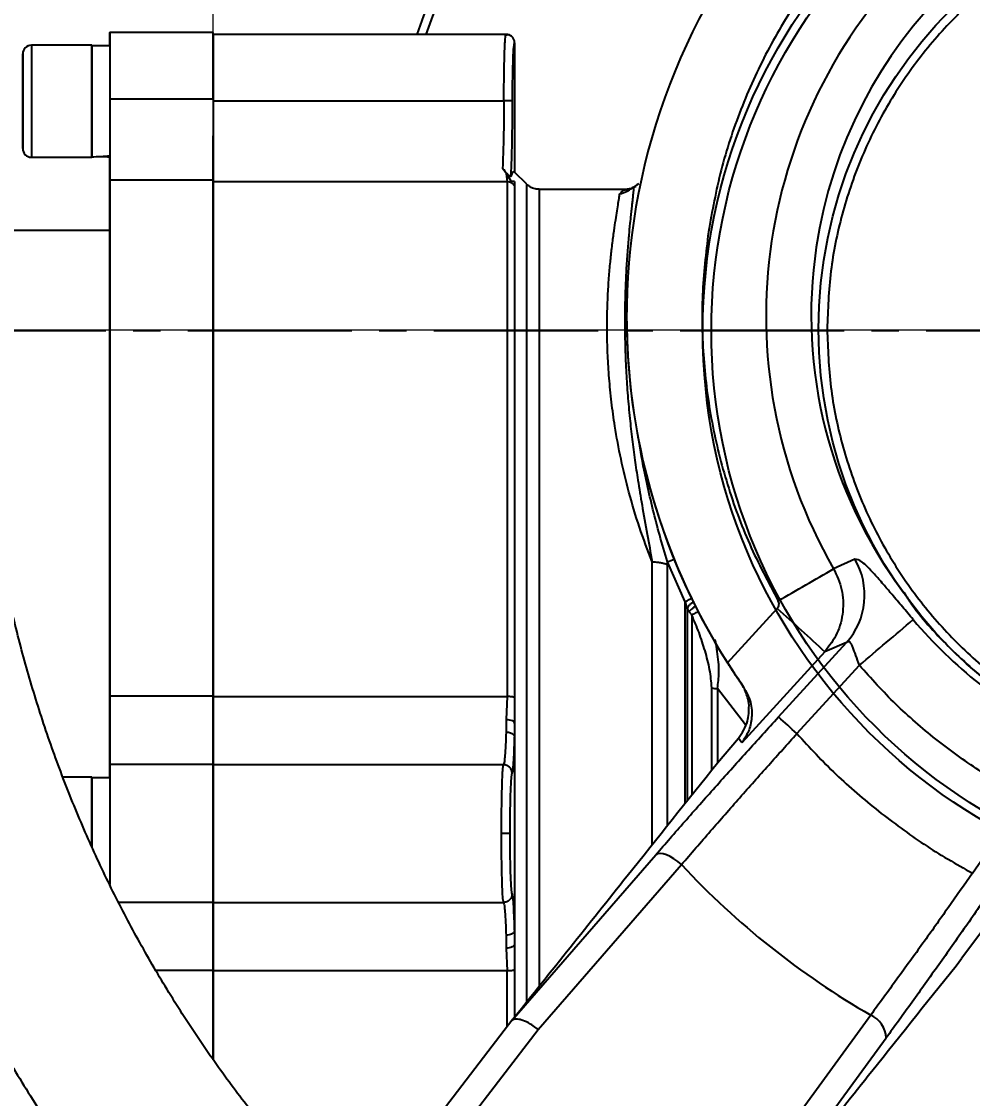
# Model space of a CAD drawing. Header units: millimetres. Extents: x 1890 to 4327, y 775 to 2498.
# Drawn here: x 2864.6 to 2975, y 1206.9 to 1331.9 of the extents above; entities that cross this region are included whole.
import ezdxf

# ---------------------------------------------------------------- set-up
doc = ezdxf.new("R2010")
doc.units = ezdxf.units.MM
doc.linetypes.add('CENTER2', pattern=[28.575, 19.05, -3.175, 3.175, -3.175])
doc.layers.add('2细线层', color=4, linetype='Continuous', lineweight=35)
doc.layers.add('AM_5', color=3, linetype='Continuous', lineweight=25)
doc.styles.add('SLDTEXTSTYLE1', font='txt.shx', dxfattribs={"width": 0.7, "bigfont": 'gbcbig.shx'})
doc.dimstyles.new('SLDDIMSTYLE12$0', dxfattribs={"dimtxt": 12, "dimasz": 10, "dimexe": 0, "dimexo": 0.0625, "dimgap": 0.875, "dimtad": 1, "dimdec": 1, "dimlfac": 1.8, "dimrnd": 1e-09, "dimzin": 12, "dimdsep": 46, "dimtxsty": 'SLDTEXTSTYLE1', "dimcen": 0.09, "dimdle": 8.16, "dimclrd": 3, "dimclre": 3, "dimadec": 0, "dimazin": 3, "dimtfac": 1, "dimtdec": 1, "dimtofl": 0, "dimtmove": 0, "dimatfit": 3, "dimfxl": 0, "dimfrac": 2, "dimtolj": 1, "dimlwd": 5, "dimlwe": 5, "dimarcsym": 0})

# ---------------------------------------------------------------- blocks, each defined once
blk = doc.blocks.new('*U48')
at = {"layer": '2细线层', "color": 0, "linetype": 'CENTER2', "lineweight": -3, "transparency": 16777216}
blk.add_line((0, 21), (0, 353.69), dxfattribs=at)
blk = doc.blocks.new('*D73')
at = {"layer": 'AM_5', "color": 3, "linetype": 'Continuous', "lineweight": 5, "transparency": 16777216}
for p, q in [((2886.89, 1330.74), (2886.89, 1480.56)), ((2999.66, 1480.56), (2896.89, 1480.56))]:
    blk.add_line(p, q, dxfattribs=at)
at = {"layer": 'AM_5', "color": 3, "lineweight": 5, "transparency": 16777216}
blk.add_line((3009.66, 1296.28), (3009.66, 1480.56), dxfattribs=at)
at = {"layer": 'AM_5', "color": 3, "transparency": 16777216}
for points in [[(2896.89, 1482.23), (2896.89, 1478.9), (2886.89, 1480.56)], [(2999.66, 1482.23), (2999.66, 1478.9), (3009.66, 1480.56)]]:
    blk.add_solid(points, dxfattribs=at)
at = {"layer": 'Defpoints', "color": 0, "transparency": 16777216}
for p in [(2886.89, 1480.56), (2886.89, 1330.68), (3009.66, 1296.21)]:
    blk.add_point(p, dxfattribs=at)
at = {"layer": 'AM_5', "color": 0, "transparency": 16777216, "insert": (2948.28, 1487.44), "char_height": 12, "attachment_point": 5, "style": 'SLDTEXTSTYLE1'}
blk.add_mtext('\\A1;123', dxfattribs=at)
blk = doc.blocks.new('*D76')
at = {"layer": 'AM_5', "color": 3, "linetype": 'Continuous', "lineweight": 5, "transparency": 16777216}
for p, q in [((2724.39, 1273.29), (2724.39, 1479.81)), ((2876.89, 1479.81), (2734.39, 1479.81))]:
    blk.add_line(p, q, dxfattribs=at)
at = {"layer": 'AM_5', "color": 3, "lineweight": 5, "transparency": 16777216}
blk.add_line((2886.89, 1329.98), (2886.89, 1479.81), dxfattribs=at)
at = {"layer": 'AM_5', "color": 3, "transparency": 16777216}
for points in [[(2734.39, 1481.48), (2734.39, 1478.15), (2724.39, 1479.81)], [(2876.89, 1481.48), (2876.89, 1478.15), (2886.89, 1479.81)]]:
    blk.add_solid(points, dxfattribs=at)
at = {"layer": 'Defpoints', "color": 0, "transparency": 16777216}
for p in [(2724.39, 1479.81), (2886.89, 1329.92), (2724.39, 1273.22)]:
    blk.add_point(p, dxfattribs=at)
at = {"layer": 'AM_5', "color": 0, "transparency": 16777216, "insert": (2805.64, 1486.69), "char_height": 12, "attachment_point": 5, "style": 'SLDTEXTSTYLE1'}
blk.add_mtext('\\A1;165', dxfattribs=at)
blk = doc.blocks.new('*D77')
at = {"layer": 'AM_5', "color": 3, "lineweight": 5, "transparency": 16777216}
blk.add_line((3009.58, 1296.08), (2821.59, 1296.08), dxfattribs=at)
at = {"layer": 'AM_5', "color": 3, "linetype": 'Continuous', "lineweight": 5, "transparency": 16777216}
for p, q in [((2821.59, 1286.08), (2821.59, 1064.47)), ((2963.84, 1054.47), (2821.59, 1054.47))]:
    blk.add_line(p, q, dxfattribs=at)
at = {"layer": 'AM_5', "color": 3, "transparency": 16777216}
for points in [[(2819.92, 1286.08), (2823.26, 1286.08), (2821.59, 1296.08)], [(2819.92, 1064.47), (2823.26, 1064.47), (2821.59, 1054.47)]]:
    blk.add_solid(points, dxfattribs=at)
at = {"layer": 'Defpoints', "color": 0, "transparency": 16777216}
for p in [(3009.65, 1296.08), (2821.59, 1054.47), (2963.9, 1054.47)]:
    blk.add_point(p, dxfattribs=at)
at = {"layer": 'AM_5', "color": 0, "transparency": 16777216, "insert": (2814.72, 1121.75), "char_height": 12, "attachment_point": 5, "rotation": 90, "style": 'SLDTEXTSTYLE1'}
blk.add_mtext('\\A1;245', dxfattribs=at)

msp = doc.modelspace()

# ---------------------------------------------------------------- linework, layer by layer
at = {"color": 7, "linetype": 'Continuous', "lineweight": 25}
for p, q in [((2886.889, 1330.679), (2874.889, 1330.679)), ((2920.892, 1330.446), (2886.889, 1330.446)), ((2920.844, 1330.293), (2920.888, 1330.446)), ((2921.342, 1330.339), (2921.266, 1330.334)), ((2921.889, 1329.446), (2921.889, 1314.446)), ((2872.789, 1329.179), (2865.789, 1329.179)), ((2874.889, 1329.119), (2872.789, 1329.119)), ((2864.789, 1322.679), (2864.789, 1325.679)), ((2864.789, 1325.679), (2864.789, 1325.679)), ((2864.789, 1325.679), (2864.789, 1322.679)), ((2864.789, 1322.679), (2864.789, 1319.679)), ((2864.789, 1319.679), (2864.789, 1322.679)), ((2864.789, 1322.679), (2864.789, 1322.679)), ((2874.889, 1322.959), (2886.889, 1322.959)), ((2886.889, 1322.744), (2920.642, 1322.744)), ((2864.789, 1319.679), (2864.789, 1319.679)), ((2872.789, 1318.339), (2872.789, 1316.239)), ((2865.789, 1316.179), (2872.789, 1316.179)), ((2874.889, 1316.239), (2874.889, 1316.354)), ((2920.483, 1314.915), (2920.889, 1314.36)), ((2923.303, 1313.032), (2921.885, 1314.45)), ((2886.889, 1313.524), (2874.889, 1313.524)), ((2921.023, 1313.325), (2886.889, 1313.325)), ((2920.889, 1314.36), (2920.955, 1314.263)), ((2920.889, 1314.36), (2920.889, 1314.284)), ((2920.889, 1314.284), (2921.023, 1313.325)), ((2920.955, 1314.263), (2921.489, 1313.352)), ((2934.864, 1312.447), (2924.717, 1312.447)), ((2935.8, 1312.755), (2935.887, 1312.762)), ((2935.887, 1312.762), (2936.009, 1312.772)), ((2936.1, 1312.983), (2936.092, 1312.876)), ((2874.889, 1307.679), (2859.893, 1307.679)), ((2957.163, 1296.346), (2957.163, 1296.338)), ((2961.39, 1269.496), (2958.916, 1268.392)), ((2939.621, 1268.877), (2939.62, 1269.206)), ((2941.702, 1264.546), (2939.62, 1269.206)), ((2941.702, 1264.517), (2941.702, 1264.546)), ((2941.711, 1264.513), (2941.702, 1264.546)), ((2942.15, 1263.4), (2941.952, 1263.681)), ((2942.451, 1263.016), (2942.15, 1263.4)), ((2946.607, 1257.459), (2952.379, 1263.784)), ((2952.526, 1251.178), (2960.414, 1259.821)), ((2960.414, 1259.821), (2957.91, 1258.753)), ((2957.91, 1258.753), (2948.256, 1248.175)), ((2954.658, 1249.238), (2961.909, 1257.185)), ((2948.688, 1250.257), (2945.438, 1254.475)), ((2948.207, 1255.036), (2948.43, 1254.729)), ((2874.889, 1253.612), (2886.889, 1253.612)), ((2886.889, 1253.542), (2921.023, 1253.542)), ((2921.023, 1253.542), (2920.889, 1250.89)), ((2921.889, 1253.438), (2921.889, 1250.417)), ((2948.986, 1253.244), (2948.984, 1253.248)), ((2949.098, 1252.491), (2948.986, 1253.244)), ((2921.82, 1250.59), (2921.89, 1250.792)), ((2921.889, 1250.417), (2921.889, 1250.79)), ((2921.813, 1250.598), (2921.889, 1250.417)), ((2921.889, 1250.417), (2921.889, 1248.811)), ((2921.889, 1248.811), (2921.889, 1237.611)), ((2945.425, 1245.844), (2947.868, 1248.705)), ((2948.256, 1248.175), (2947.868, 1248.705)), ((2886.889, 1245.674), (2874.889, 1245.674)), ((2920.6, 1245.624), (2886.889, 1245.624)), ((2872.789, 1244.179), (2869.477, 1244.179)), ((2874.889, 1244.119), (2872.789, 1244.119)), ((2975.035, 1233.032), (2981.146, 1241.887)), ((2921.889, 1237.611), (2921.889, 1226.411)), ((2921.582, 1215.934), (2938.268, 1235.171)), ((2924.602, 1214.867), (2941.259, 1234.029)), ((2875.876, 1229.684), (2886.889, 1229.684)), ((2886.889, 1229.634), (2920.6, 1229.634)), ((2921.889, 1226.411), (2921.889, 1224.801)), ((2976.107, 1226.246), (2973.779, 1223.108)), ((2921.89, 1224.425), (2921.82, 1224.63)), ((2921.889, 1224.801), (2921.889, 1221.778)), ((2920.889, 1224.332), (2921.023, 1221.676)), ((2886.889, 1221.746), (2880.255, 1221.746)), ((2921.023, 1221.676), (2886.889, 1221.676)), ((2921.889, 1221.778), (2921.889, 1216.294)), ((2921.697, 1216.1), (2906.026, 1195.63)), ((2963.224, 1216.561), (2948.28, 1196.037)), ((2903.848, 1187.819), (2924.602, 1214.867)), ((2950.004, 1193.33), (2965.015, 1213.899))]:
    msp.add_line(p, q, dxfattribs=at)
at = {"color": 7, "linetype": 'Continuous', "lineweight": 25, "flags": 128}
for points in [[(2874.889, 1329.119), (2874.889, 1329.921), (2874.889, 1330.487), (2874.889, 1330.679), (2874.889, 1330.487), (2874.889, 1329.921), (2874.889, 1329.008), (2874.889, 1327.791), (2874.889, 1326.33), (2874.889, 1324.693), (2874.889, 1322.959)], [(2886.889, 1322.959), (2886.889, 1324.693), (2886.889, 1326.33), (2886.889, 1327.791), (2886.889, 1329.008), (2886.889, 1329.921), (2886.889, 1330.487), (2886.889, 1330.679)], [(2865.789, 1329.179), (2865.789, 1329.08), (2865.789, 1328.648), (2865.789, 1327.893), (2865.789, 1326.857), (2865.789, 1325.596), (2865.789, 1324.178), (2865.789, 1322.679)], [(2872.789, 1329.179), (2872.789, 1329.08), (2872.789, 1328.648), (2872.789, 1327.893), (2872.789, 1326.857), (2872.789, 1325.596), (2872.789, 1324.178), (2872.789, 1322.679)], [(2872.789, 1316.239), (2872.789, 1316.415), (2872.789, 1316.934), (2872.789, 1317.767), (2872.789, 1318.868), (2872.789, 1320.178), (2872.789, 1321.624), (2872.789, 1323.128), (2872.789, 1324.608), (2872.789, 1325.982), (2872.789, 1327.176), (2872.789, 1328.124), (2872.789, 1328.774), (2872.789, 1329.09), (2872.789, 1329.119)], [(2865.789, 1322.679), (2865.789, 1321.18), (2865.789, 1319.762), (2865.789, 1318.501), (2865.789, 1317.465), (2865.789, 1316.711), (2865.789, 1316.278), (2865.789, 1316.179)], [(2872.789, 1322.679), (2872.789, 1321.18), (2872.789, 1319.762), (2872.789, 1318.501), (2872.789, 1317.465), (2872.789, 1316.711), (2872.789, 1316.278), (2872.789, 1316.179)], [(2874.889, 1322.959), (2874.889, 1321.312), (2874.889, 1319.72), (2874.889, 1318.226), (2874.889, 1316.872), (2874.889, 1315.696), (2874.889, 1314.729), (2874.889, 1313.998), (2874.889, 1313.524)], [(2886.889, 1322.959), (2886.889, 1321.312), (2886.889, 1319.72), (2886.889, 1318.226), (2886.889, 1316.872), (2886.889, 1315.696), (2886.889, 1314.729), (2886.889, 1313.998), (2886.889, 1313.524)], [(2874.888, 1313.524), (2874.888, 1313.998), (2874.888, 1314.729), (2874.888, 1315.696), (2874.888, 1316.354)], [(2874.888, 1307.679), (2874.888, 1308.719), (2874.888, 1310.661), (2874.888, 1312.265), (2874.888, 1313.524)], [(2874.889, 1313.524), (2874.889, 1312.265), (2874.889, 1310.661), (2874.889, 1308.719), (2874.889, 1306.449), (2874.889, 1303.86), (2874.889, 1300.966), (2874.889, 1297.778), (2874.889, 1294.312), (2874.889, 1290.584), (2874.889, 1286.612), (2874.889, 1282.412), (2874.889, 1278.006), (2874.889, 1273.413), (2874.889, 1268.655), (2874.889, 1263.754), (2874.889, 1258.732), (2874.889, 1253.612)], [(2886.889, 1253.612), (2886.889, 1258.732), (2886.889, 1263.754), (2886.889, 1268.655), (2886.889, 1273.413), (2886.889, 1278.006), (2886.889, 1282.412), (2886.889, 1286.612), (2886.889, 1290.584), (2886.889, 1294.312), (2886.889, 1297.778), (2886.889, 1300.966), (2886.889, 1303.86), (2886.889, 1306.449), (2886.889, 1308.719), (2886.889, 1310.661), (2886.889, 1312.265), (2886.889, 1313.524)], [(2921.023, 1313.325), (2921.023, 1312.077), (2921.023, 1310.484), (2921.023, 1308.553), (2921.023, 1306.293), (2921.023, 1303.714), (2921.023, 1300.829), (2921.023, 1297.65), (2921.023, 1294.193), (2921.023, 1290.473), (2921.023, 1286.507), (2921.023, 1282.315), (2921.023, 1277.915), (2921.023, 1273.328), (2921.023, 1268.575), (2921.023, 1263.677), (2921.023, 1258.659), (2921.023, 1253.542)], [(2921.889, 1313.347), (2921.889, 1313.289), (2921.889, 1313.228), (2921.889, 1313.167), (2921.889, 1313.104), (2921.889, 1313.039), (2921.889, 1312.973), (2921.889, 1312.905), (2921.889, 1312.835)], [(2921.889, 1312.835), (2921.889, 1311.596), (2921.889, 1310.013), (2921.889, 1308.094), (2921.889, 1305.849), (2921.889, 1303.287), (2921.889, 1300.42), (2921.889, 1297.262), (2921.889, 1293.827), (2921.889, 1290.131), (2921.889, 1286.191), (2921.889, 1282.026), (2921.889, 1277.654), (2921.889, 1273.096), (2921.889, 1268.374), (2921.889, 1263.508), (2921.889, 1258.522), (2921.889, 1253.438)], [(2923.303, 1218.101), (2923.303, 1222.356), (2923.303, 1227.441), (2923.303, 1232.572), (2923.303, 1237.725), (2923.303, 1242.878), (2923.303, 1248.005), (2923.303, 1253.083), (2923.303, 1258.088), (2923.303, 1262.997), (2923.303, 1267.788), (2923.303, 1272.437), (2923.303, 1276.923), (2923.303, 1281.226), (2923.303, 1285.324), (2923.303, 1289.2), (2923.303, 1292.836), (2923.303, 1296.213), (2923.303, 1299.317), (2923.303, 1302.134), (2923.303, 1304.649), (2923.303, 1306.851), (2923.303, 1308.731), (2923.303, 1310.278), (2923.303, 1311.487), (2923.303, 1312.352), (2923.303, 1312.867), (2923.303, 1313.032)], [(2924.717, 1312.447), (2924.717, 1312.408), (2924.717, 1312.069), (2924.717, 1311.38), (2924.717, 1310.346), (2924.717, 1308.971), (2924.717, 1307.261), (2924.717, 1305.225), (2924.717, 1302.872), (2924.717, 1300.213), (2924.717, 1297.261), (2924.717, 1294.028), (2924.717, 1290.532), (2924.717, 1286.787), (2924.717, 1282.811), (2924.717, 1278.623), (2924.717, 1274.243), (2924.717, 1269.69), (2924.717, 1264.987), (2924.717, 1260.155), (2924.717, 1255.217), (2924.717, 1250.195), (2924.717, 1245.114), (2924.717, 1239.998), (2924.717, 1234.869), (2924.717, 1229.752), (2924.717, 1224.672), (2924.717, 1219.846)], [(2874.889, 1244.119), (2874.889, 1247.641), (2874.889, 1252.559), (2874.889, 1257.4), (2874.889, 1262.142), (2874.889, 1266.758), (2874.889, 1271.227), (2874.889, 1275.524), (2874.889, 1279.629), (2874.889, 1283.519), (2874.889, 1287.177), (2874.889, 1290.582), (2874.889, 1293.717), (2874.889, 1296.567), (2874.889, 1299.117), (2874.889, 1301.353), (2874.889, 1303.266), (2874.889, 1304.844), (2874.889, 1306.079), (2874.889, 1306.967), (2874.889, 1307.501), (2874.889, 1307.679)], [(2937.853, 1236.354), (2937.853, 1239.359), (2937.853, 1244.492), (2937.853, 1249.592), (2937.853, 1254.635), (2937.853, 1259.597), (2937.853, 1264.455), (2937.853, 1269.187)], [(2939.621, 1238.574), (2939.621, 1238.582), (2939.621, 1243.794), (2939.621, 1248.974), (2939.621, 1254.098), (2939.621, 1259.14), (2939.621, 1264.074), (2939.621, 1268.877)], [(2941.702, 1241.188), (2941.702, 1244.78), (2941.702, 1249.832), (2941.702, 1254.822), (2941.702, 1259.725), (2941.702, 1264.517)], [(2941.952, 1241.501), (2941.952, 1244.229), (2941.952, 1249.202), (2941.952, 1254.118), (2941.952, 1258.952), (2941.952, 1263.681)], [(2942.451, 1263.016), (2942.451, 1258.124), (2942.451, 1253.122), (2942.451, 1248.037), (2942.451, 1242.896), (2942.451, 1242.12)], [(2944.783, 1245.059), (2944.783, 1249.615), (2944.783, 1254.548)], [(2945.438, 1254.475), (2945.438, 1249.564), (2945.438, 1245.87)], [(2874.889, 1253.612), (2874.889, 1252.023), (2874.889, 1250.533), (2874.889, 1249.185), (2874.889, 1248.016), (2874.889, 1247.057), (2874.889, 1246.335), (2874.889, 1245.87), (2874.889, 1245.674)], [(2886.889, 1253.612), (2886.889, 1252.023), (2886.889, 1250.533), (2886.889, 1249.185), (2886.889, 1248.016), (2886.889, 1247.057), (2886.889, 1246.335), (2886.889, 1245.87), (2886.889, 1245.674)], [(2920.889, 1250.89), (2920.889, 1250.698), (2920.889, 1250.508), (2920.889, 1250.32), (2920.889, 1250.135), (2920.889, 1249.953), (2920.889, 1249.773), (2920.889, 1249.596), (2920.889, 1249.422)], [(2874.889, 1245.674), (2874.889, 1245.422), (2874.889, 1244.798), (2874.889, 1243.833), (2874.889, 1242.572), (2874.889, 1241.078), (2874.889, 1239.42), (2874.889, 1237.679), (2874.889, 1235.938), (2874.889, 1234.28), (2874.889, 1232.786), (2874.889, 1231.705)], [(2886.889, 1229.684), (2886.889, 1229.937), (2886.889, 1230.561), (2886.889, 1231.526), (2886.889, 1232.786), (2886.889, 1234.28), (2886.889, 1235.938), (2886.889, 1237.679), (2886.889, 1239.42), (2886.889, 1241.078), (2886.889, 1242.572), (2886.889, 1243.833), (2886.889, 1244.798), (2886.889, 1245.422), (2886.889, 1245.674)], [(2872.789, 1244.179), (2872.789, 1244.135), (2872.789, 1243.787), (2872.789, 1243.11), (2872.789, 1242.14), (2872.789, 1240.929), (2872.789, 1239.543), (2872.789, 1238.057), (2872.789, 1236.55), (2872.789, 1236.106)], [(2872.789, 1236.123), (2872.789, 1237.07), (2872.789, 1238.576), (2872.789, 1240.032), (2872.789, 1241.36), (2872.789, 1242.487), (2872.789, 1243.35), (2872.789, 1243.904), (2872.789, 1244.117), (2872.789, 1244.119)], [(2941.259, 1234.029), (2940.829, 1234.385), (2940.383, 1234.698), (2939.938, 1234.956), (2939.51, 1235.149), (2939.115, 1235.27), (2938.768, 1235.315), (2938.482, 1235.281), (2938.268, 1235.171)], [(2886.889, 1229.273), (2886.889, 1229.023), (2886.889, 1228.301), (2886.889, 1227.342), (2886.889, 1226.173), (2886.889, 1224.825), (2886.889, 1223.336), (2886.889, 1221.746)], [(2920.889, 1225.804), (2920.889, 1225.629), (2920.889, 1225.452), (2920.889, 1225.272), (2920.889, 1225.089), (2920.889, 1224.903), (2920.889, 1224.715), (2920.889, 1224.525), (2920.889, 1224.332)], [(2886.889, 1211.353), (2886.889, 1211.604), (2886.889, 1216.626), (2886.889, 1221.746)], [(2921.023, 1215.212), (2921.023, 1216.554), (2921.023, 1221.676)]]:
    msp.add_lwpolyline(points, dxfattribs=at)
at = {"color": 7, "linetype": 'Continuous', "lineweight": 25}
for centre, radius in [((3009.726, 1296.013), 66), ((3009.726, 1296.013), 65), ((3009.663, 1296.213), 52.5)]:
    msp.add_circle(centre, radius, dxfattribs=at)
for centre, radius, start, end in [((3009.726, 1296.013), 105, 121.03321, 160.85616), ((3009.726, 1296.013), 104, 121.1262, 160.6648), ((3009.889, 1297.713), 75, 130.5515, 212.46111), ((3009.889, 1297.804), 53.574, 308.26934, 171.50515), ((3009.889, 1297.724), 58.809, 133.09211, 209.9183), ((2865.789, 1328.179), 1, 90, 180), ((2865.789, 1317.179), 1, 180, 270), ((3009.889, 1297.804), 53.574, 171.50512, 216.90515), ((3009.889, 1297.7), 75, 179.85416, 214.67082), ((2928.583, 1298.498), 31.302, 290.645, 292.15846), ((2954.24, 1265.331), 8.275, 318.25455, 30.22182), ((2274.138, 2446.542), 1362.702, 299.853963, 300.166528), ((2941.305, 1263.457), 1.132, 68.96163, 69.4452), ((3863.075, 2259.332), 1349.252, 227.54871, 227.866183), ((1861.035, 2561.183), 1706.557, 310.172067, 310.447019), ((3009.889, 1297.787), 54.664, 220.22866, 242.78205), ((2603.483, 865.516), 520.16, 47.53594, 47.85337), ((2920.603, 1111.015), 126.631, 89.65559, 90.10778), ((3009.889, 1297.781), 93.672, 222.88982, 240.12065), ((2961.958, 1213.776), 3.059, 2.31011, 65.56225)]:
    msp.add_arc(centre, radius, start, end, dxfattribs=at)
for centre, start_param, end_param in [((2872.789, 1322.679), 4.712389, 4.9017857), ((2874.889, 1322.679), 4.6181166, 4.712389)]:
    msp.add_ellipse(centre, major_axis=(11.154, 0), ratio=0.5773485, start_param=start_param, end_param=end_param, dxfattribs=at)
for points, knots in [([(3009.456, 1127.481), (3012.016, 1127.506), (3015.597, 1127.541), (3020.866, 1127.82), (3025.33, 1128.155), (3030.646, 1128.721), (3036.215, 1129.494), (3042.029, 1130.504), (3048, 1131.76), (3054.076, 1133.271), (3060.214, 1135.042), (3066.379, 1137.076), (3072.543, 1139.375), (3078.68, 1141.941), (3084.768, 1144.771), (3090.787, 1147.865), (3096.72, 1151.219), (3102.549, 1154.831), (3108.259, 1158.697), (3113.834, 1162.811), (3119.262, 1167.168), (3124.527, 1171.763), (3129.619, 1176.587), (3134.524, 1181.635), (3139.231, 1186.898), (3143.728, 1192.368), (3148.007, 1198.036), (3152.055, 1203.893), (3155.865, 1209.93), (3159.427, 1216.136), (3162.732, 1222.5), (3165.773, 1229.013), (3168.542, 1235.662), (3171.032, 1242.436), (3173.238, 1249.324), (3175.152, 1256.313), (3176.771, 1263.391), (3178.089, 1270.544), (3179.101, 1277.761), (3179.806, 1285.028), (3180.199, 1292.333), (3180.278, 1299.66), (3180.041, 1306.998), (3179.486, 1314.333), (3178.614, 1321.651), (3177.424, 1328.938), (3175.916, 1336.181), (3174.091, 1343.365), (3171.95, 1350.478), (3169.497, 1357.505), (3166.732, 1364.434), (3163.659, 1371.25), (3160.282, 1377.941), (3156.604, 1384.493), (3152.631, 1390.893), (3148.366, 1397.128), (3143.815, 1403.186), (3138.983, 1409.055), (3133.875, 1414.721), (3128.499, 1420.174), (3123.052, 1425.221), (3117.579, 1429.873), (3112.12, 1434.143), (3106.496, 1438.185), (3100.714, 1441.994), (3094.787, 1445.562), (3088.724, 1448.884), (3082.538, 1451.954), (3076.242, 1454.767), (3069.848, 1457.319), (3063.373, 1459.606), (3056.835, 1461.622), (3050.26, 1463.364), (3043.687, 1464.829), (3037.194, 1466.011), (3030.904, 1466.908), (3025.38, 1467.491), (3020.498, 1467.859), (3015.674, 1468.099), (3009.699, 1468.216), (3004.182, 1468.105), (2998.913, 1467.834), (2994.449, 1467.496), (2989.133, 1466.931), (2983.564, 1466.158), (2977.75, 1465.148), (2971.779, 1463.892), (2965.703, 1462.381), (2959.565, 1460.61), (2953.4, 1458.576), (2947.236, 1456.277), (2941.099, 1453.711), (2935.011, 1450.881), (2928.992, 1447.787), (2923.059, 1444.433), (2917.23, 1440.82), (2911.52, 1436.955), (2905.945, 1432.841), (2900.517, 1428.484), (2895.252, 1423.889), (2890.16, 1419.065), (2885.255, 1414.017), (2880.549, 1408.754), (2876.051, 1403.284), (2871.773, 1397.616), (2867.724, 1391.759), (2863.914, 1385.722), (2860.352, 1379.516), (2857.048, 1373.152), (2854.005, 1366.64), (2851.243, 1359.988), (2848.906, 1353.706), (2847.627, 1349.601), (2847.064, 1347.792)], [0, 0, 0, 0, 0.01020738, 0.01427401, 0.02103699, 0.02805607, 0.03558666, 0.0434511, 0.05157826, 0.05991132, 0.06840986, 0.07704394, 0.08579098, 0.09463359, 0.10355821, 0.11255405, 0.12161242, 0.13072624, 0.1398897, 0.14909794, 0.15834689, 0.16763314, 0.17695375, 0.18630622, 0.19568842, 0.20509849, 0.21453484, 0.22399606, 0.23348097, 0.24298851, 0.25251779, 0.26206801, 0.27163852, 0.28122873, 0.29083816, 0.30046642, 0.31011319, 0.31977821, 0.32946132, 0.33916239, 0.34888138, 0.35861831, 0.36837328, 0.37814642, 0.38793798, 0.39774825, 0.40757761, 0.41742653, 0.42729557, 0.4371854, 0.4470968, 0.45703069, 0.46698816, 0.47697044, 0.48697902, 0.49701559, 0.50708218, 0.51718117, 0.52731537, 0.53748817, 0.54770366, 0.5569145, 0.56612256, 0.57532659, 0.5845258, 0.59371913, 0.60290519, 0.61208206, 0.62124705, 0.63039624, 0.63952364, 0.64861966, 0.65766788, 0.66663751, 0.67546331, 0.68397889, 0.69196332, 0.69760555, 0.70350123, 0.71121989, 0.72142727, 0.72549391, 0.73225688, 0.73927596, 0.74680655, 0.754671, 0.76279816, 0.77113122, 0.77962976, 0.78826384, 0.79701087, 0.80585349, 0.81477811, 0.82377394, 0.83283231, 0.84194614, 0.85110959, 0.86031783, 0.86956679, 0.87885303, 0.88817364, 0.89752611, 0.90690831, 0.91631839, 0.92575473, 0.93521596, 0.94470086, 0.95420841, 0.96373768, 0.97328791, 0.98285841, 0.99244862, 1, 1, 1, 1]), ([(2901.305, 1193.889), (2900.344, 1194.889), (2897.855, 1197.482), (2894.073, 1201.895), (2889.942, 1207.098), (2886.041, 1212.503), (2882.372, 1218.09), (2878.945, 1223.851), (2875.771, 1229.775), (2872.857, 1235.85), (2870.213, 1242.064), (2867.845, 1248.407), (2865.76, 1254.864), (2863.965, 1261.423), (2862.465, 1268.071), (2861.266, 1274.795), (2860.372, 1281.581), (2859.787, 1288.415), (2859.513, 1295.283), (2859.554, 1302.17), (2859.912, 1309.063), (2860.587, 1315.947), (2861.58, 1322.807), (2862.891, 1329.629), (2864.521, 1336.398), (2866.466, 1343.1), (2868.726, 1349.72), (2871.298, 1356.243), (2874.179, 1362.656), (2877.366, 1368.943), (2880.853, 1375.092), (2884.638, 1381.088), (2888.715, 1386.917), (2893.078, 1392.566), (2897.721, 1398.022), (2902.64, 1403.271), (2907.65, 1408.127), (2912.704, 1412.599), (2917.763, 1416.697), (2922.989, 1420.573), (2928.383, 1424.204), (2932.86, 1427.002), (2935.584, 1428.498), (2936.41, 1428.952)], [0, 0, 0, 0, 0.0151775, 0.0393292, 0.0635604, 0.0878663, 0.1122429, 0.1366868, 0.161195, 0.1857649, 0.2103945, 0.2350819, 0.2598255, 0.2846241, 0.3094766, 0.3343824, 0.3593409, 0.3843518, 0.409415, 0.4345306, 0.4596989, 0.4849206, 0.5101965, 0.5355275, 0.5609152, 0.5863611, 0.6118672, 0.6374358, 0.6630699, 0.6887726, 0.714548, 0.7404006, 0.7663359, 0.7923603, 0.8184816, 0.8447092, 0.8710544, 0.8948026, 0.918543, 0.942272, 0.9659875, 0.9896862, 1, 1, 1, 1]), ([(2964.638, 1346.08), (2962.903, 1344.35), (2959.42, 1340.875), (2954.955, 1334.948), (2951.116, 1328.569), (2948.044, 1321.786), (2945.7, 1314.746), (2944.818, 1309.905), (2944.379, 1307.495)], [0, 0, 0, 0, 0.1654437, 0.332195, 0.5, 0.6677943, 0.834551, 1, 1, 1, 1]), ([(2886.889, 1326.679), (2886.889, 1327.208), (2886.889, 1328.614), (2886.889, 1330.024), (2886.889, 1330.65), (2886.889, 1330.054), (2886.889, 1328.357), (2886.889, 1325.8), (2886.889, 1323.763), (2886.889, 1322.744)], [0, 0, 0, 0, 0.09135464, 0.24279553, 0.39423643, 0.54567732, 0.69711821, 0.84855911, 1, 1, 1, 1]), ([(2920.642, 1322.744), (2920.647, 1323.743), (2920.654, 1325.266), (2920.685, 1327.069), (2920.712, 1328.122), (2920.741, 1328.892), (2920.767, 1329.453), (2920.798, 1329.924), (2920.824, 1330.237), (2920.84, 1330.283), (2920.844, 1330.293)], [0, 0, 0, 0, 0.27600569, 0.42082865, 0.56979381, 0.65773494, 0.75193192, 0.85238348, 0.96995432, 1, 1, 1, 1]), ([(2921.497, 1330.24), (2921.388, 1330.301), (2921.169, 1330.422), (2920.941, 1330.35), (2920.827, 1330.315)], [0, 0, 0, 0, 0.5000607, 1, 1, 1, 1]), ([(2921.889, 1329.446), (2921.883, 1329.53), (2921.873, 1329.665), (2921.788, 1329.909), (2921.647, 1330.121), (2921.441, 1330.288), (2921.204, 1330.413), (2921.012, 1330.433), (2920.888, 1330.446)], [0, 0, 0, 0, 0.1588789, 0.2582631, 0.4929187, 0.6354431, 0.7631225, 1, 1, 1, 1]), ([(2921.642, 1322.707), (2921.647, 1323.606), (2921.656, 1325.403), (2921.713, 1327.633), (2921.794, 1329.174), (2921.857, 1329.356), (2921.889, 1329.446)], [0, 0, 0, 0, 0.2501077, 0.500057, 0.7500217, 1, 1, 1, 1]), ([(2864.789, 1322.679), (2864.789, 1323.371), (2864.789, 1324.435), (2864.789, 1325.716), (2864.789, 1326.596), (2864.789, 1327.31), (2864.789, 1327.975), (2864.789, 1328.312), (2864.789, 1327.975), (2864.789, 1327.31), (2864.789, 1326.596), (2864.789, 1325.716), (2864.789, 1324.435), (2864.789, 1323.371), (2864.789, 1322.679)], [0, 0, 0, 0, 0.1197284, 0.1841803, 0.25, 0.3158197, 0.3802716, 0.5, 0.6197284, 0.6841803, 0.75, 0.8158197, 0.8802716, 1, 1, 1, 1]), ([(2864.789, 1322.679), (2864.789, 1321.987), (2864.789, 1320.923), (2864.789, 1319.642), (2864.789, 1318.762), (2864.789, 1318.048), (2864.789, 1317.383), (2864.789, 1317.046), (2864.789, 1317.383), (2864.789, 1318.048), (2864.789, 1318.762), (2864.789, 1319.642), (2864.789, 1320.923), (2864.789, 1321.987), (2864.789, 1322.679)], [0, 0, 0, 0, 0.1197284, 0.1841803, 0.25, 0.3158197, 0.3802716, 0.5, 0.6197284, 0.6841803, 0.75, 0.8158197, 0.8802716, 1, 1, 1, 1]), ([(2920.642, 1322.744), (2920.639, 1321.973), (2920.633, 1320.437), (2920.6, 1318.333), (2920.549, 1316.403), (2920.506, 1315.432), (2920.483, 1314.915)], [0, 0, 0, 0, 0.2506921, 0.4999756, 0.7341816, 1, 1, 1, 1]), ([(2921.642, 1322.707), (2921.624, 1322.711), (2921.588, 1322.721), (2921.353, 1322.733), (2921.021, 1322.742), (2920.765, 1322.743), (2920.642, 1322.744)], [0, 0, 0, 0, 0.2411176, 0.5007863, 0.7600163, 1, 1, 1, 1]), ([(2921.472, 1313.969), (2921.498, 1314.555), (2921.546, 1315.622), (2921.598, 1317.785), (2921.633, 1320.119), (2921.639, 1321.85), (2921.642, 1322.707)], [0, 0, 0, 0, 0.273586, 0.4989614, 0.7520122, 1, 1, 1, 1]), ([(2886.888, 1313.257), (2886.888, 1313.595), (2886.888, 1314.271), (2886.889, 1316.268), (2886.889, 1317.966), (2886.889, 1318.679)], [0, 0, 0, 0, 0.3672319, 0.7344637, 1, 1, 1, 1]), ([(2921.472, 1313.969), (2921.456, 1313.95), (2921.433, 1313.923), (2921.325, 1313.975), (2921.25, 1314.034), (2921.207, 1314.071), (2921.161, 1314.113), (2921.108, 1314.164), (2921.05, 1314.224), (2920.955, 1314.328), (2920.742, 1314.58), (2920.595, 1314.771), (2920.483, 1314.915)], [0, 0, 0, 0, 0.2758897, 0.3906432, 0.4181773, 0.4457112, 0.473391, 0.5004309, 0.5336748, 0.5731897, 0.6768135, 1, 1, 1, 1]), ([(2921.882, 1314.446), (2921.814, 1314.48), (2921.678, 1314.55), (2921.541, 1314.165), (2921.472, 1313.969)], [0, 0, 0, 0, 0.4907872, 1, 1, 1, 1]), ([(2886.888, 1294.717), (2886.888, 1295.544), (2886.888, 1298.075), (2886.888, 1301.72), (2886.888, 1305.632), (2886.888, 1308.87), (2886.888, 1311.502), (2886.888, 1312.672), (2886.888, 1313.257)], [0, 0, 0, 0, 0.0885631, 0.2708505, 0.4531379, 0.6354253, 0.8177126, 1, 1, 1, 1]), ([(2920.955, 1314.263), (2920.95, 1314.267), (2920.941, 1314.274), (2920.926, 1314.282), (2920.914, 1314.285), (2920.905, 1314.286), (2920.897, 1314.286), (2920.891, 1314.285), (2920.889, 1314.284)], [0, 0, 0, 0, 0.34149038, 0.60070214, 0.70701459, 0.8042158, 0.89936563, 1, 1, 1, 1]), ([(2921.889, 1313.347), (2921.868, 1313.348), (2921.833, 1313.35), (2921.592, 1313.351), (2921.489, 1313.352)], [0, 0, 0, 0, 0.5721967, 1, 1, 1, 1]), ([(2924.723, 1312.478), (2924.577, 1312.475), (2924.213, 1312.467), (2923.743, 1312.663), (2923.485, 1312.887), (2923.391, 1312.969)], [0, 0, 0, 0, 0.2989295, 0.743168, 1, 1, 1, 1]), ([(2937.853, 1269.187), (2937.343, 1270.533), (2936.312, 1273.253), (2935.132, 1277.243), (2934.186, 1281.168), (2933.546, 1284.657), (2933.116, 1287.793), (2932.846, 1290.536), (2932.685, 1293.16), (2932.618, 1295.674), (2932.63, 1297.982), (2932.708, 1300.17), (2932.832, 1302.174), (2932.992, 1304.007), (2933.178, 1305.718), (2933.375, 1307.258), (2933.572, 1308.617), (2933.748, 1309.741), (2933.897, 1310.669), (2934.015, 1311.414), (2934.062, 1311.75), (2934.084, 1311.913)], [0, 0, 0, 0, 0.061871, 0.1250645, 0.1864714, 0.2501378, 0.2985674, 0.3490617, 0.3985754, 0.4478077, 0.5000979, 0.5463983, 0.5979911, 0.6485796, 0.6949368, 0.750549, 0.802481, 0.8511011, 0.9012638, 0.9521004, 1, 1, 1, 1]), ([(2934.084, 1311.913), (2934.352, 1311.993), (2934.893, 1312.153), (2935.34, 1312.453), (2935.565, 1312.604)], [0, 0, 0, 0, 0.4960276, 1, 1, 1, 1]), ([(2934.084, 1311.913), (2934.238, 1312.078), (2934.527, 1312.388), (2934.756, 1312.42), (2934.864, 1312.435)], [0, 0, 0, 0, 0.5314607, 1, 1, 1, 1]), ([(2935.703, 1312.698), (2935.7, 1312.643), (2935.695, 1312.531), (2935.674, 1312.287), (2935.645, 1311.979), (2935.604, 1311.595), (2935.553, 1311.131), (2935.493, 1310.58), (2935.425, 1309.955), (2935.34, 1309.171), (2935.229, 1308.101), (2935.089, 1306.595), (2934.937, 1304.702), (2934.801, 1302.5), (2934.699, 1299.959), (2934.658, 1297.093), (2934.702, 1294.094), (2934.824, 1291.234), (2935.007, 1288.533), (2935.24, 1285.96), (2935.519, 1283.458), (2935.832, 1281.064), (2936.209, 1278.523), (2936.689, 1275.656), (2937.267, 1272.485), (2937.662, 1270.261), (2937.853, 1269.187)], [0, 0, 0, 0, 0.0257976, 0.0525021, 0.0801114, 0.1086272, 0.1380565, 0.1683988, 0.199647, 0.2289254, 0.270324, 0.3238538, 0.3815482, 0.4374253, 0.4959393, 0.5596207, 0.6187306, 0.6691438, 0.7133369, 0.7562168, 0.7942673, 0.8305957, 0.8651667, 0.9070886, 0.9551301, 1, 1, 1, 1]), ([(2935.711, 1312.712), (2935.596, 1312.64), (2935.329, 1312.474), (2935.031, 1312.457), (2934.862, 1312.447)], [0, 0, 0, 0, 0.4312617, 1, 1, 1, 1]), ([(2935.565, 1312.604), (2935.585, 1312.619), (2935.611, 1312.638), (2935.661, 1312.671), (2935.686, 1312.687), (2935.698, 1312.695), (2935.703, 1312.698)], [0, 0, 0, 0, 0.6302652, 0.8372339, 0.9218731, 1, 1, 1, 1]), ([(2935.8, 1312.755), (2935.784, 1312.746), (2935.751, 1312.727), (2935.719, 1312.708), (2935.703, 1312.698)], [0, 0, 0, 0, 0.5015917, 1, 1, 1, 1]), ([(2936.323, 1313.082), (2936.26, 1313.062), (2936.184, 1313.038), (2936.004, 1312.896), (2935.937, 1312.846), (2935.891, 1312.813), (2935.857, 1312.79), (2935.828, 1312.771), (2935.809, 1312.761), (2935.8, 1312.755)], [0, 0, 0, 0, 0.68680521, 0.84065517, 0.91063067, 0.9556871, 0.97981517, 0.98992374, 1, 1, 1, 1]), ([(2886.889, 1241.679), (2886.889, 1243.466), (2886.889, 1248.401), (2886.889, 1256.342), (2886.889, 1265.31), (2886.889, 1273.798), (2886.889, 1281.665), (2886.889, 1288.775), (2886.889, 1295.008), (2886.889, 1300.253), (2886.889, 1304.431), (2886.889, 1307.438), (2886.889, 1309.329), (2886.889, 1309.554), (2886.889, 1309.665)], [0, 0, 0, 0, 0.0491193, 0.1356914, 0.2222635, 0.3088355, 0.3954076, 0.4819796, 0.5685517, 0.6551237, 0.7416958, 0.8282679, 0.9148399, 1, 1, 1, 1]), ([(2944.379, 1307.495), (2944.095, 1305.061), (2943.524, 1300.175), (2943.708, 1292.757), (2944.664, 1285.372), (2946.471, 1278.149), (2949.009, 1271.177), (2951.326, 1266.836), (2952.479, 1264.674)], [0, 0, 0, 0, 0.16544369, 0.33219497, 0.49999998, 0.6677943, 0.83455097, 1, 1, 1, 1]), ([(2839.586, 1298.974), (2839.57, 1297.981), (2839.514, 1294.542), (2839.751, 1288.653), (2840.289, 1281.319), (2841.166, 1274.001), (2842.355, 1266.714), (2843.863, 1259.471), (2845.688, 1252.287), (2847.829, 1245.174), (2850.282, 1238.146), (2853.047, 1231.218), (2856.12, 1224.402), (2859.497, 1217.711), (2863.175, 1211.159), (2867.148, 1204.759), (2871.413, 1198.524), (2875.965, 1192.466), (2880.796, 1186.597), (2885.904, 1180.931), (2891.28, 1175.478), (2896.727, 1170.431), (2902.2, 1165.779), (2907.659, 1161.509), (2913.283, 1157.467), (2919.065, 1153.658), (2924.992, 1150.09), (2931.055, 1146.768), (2937.241, 1143.698), (2943.537, 1140.884), (2949.931, 1138.332), (2956.406, 1136.046), (2962.944, 1134.03), (2969.519, 1132.288), (2976.092, 1130.823), (2982.585, 1129.641), (2988.875, 1128.744), (2994.399, 1128.16), (2999.281, 1127.795), (3004.105, 1127.547), (3007.52, 1127.505), (3009.456, 1127.481)], [0, 0, 0, 0, 0.01109766, 0.03845632, 0.06586598, 0.09332727, 0.12084104, 0.14840835, 0.17603052, 0.20370911, 0.23144601, 0.25924341, 0.28710389, 0.31503048, 0.34302669, 0.37109662, 0.39924508, 0.42747773, 0.45580122, 0.48422349, 0.51275401, 0.54140426, 0.56723687, 0.59306169, 0.61887522, 0.6446752, 0.67045871, 0.69622182, 0.72195917, 0.74766321, 0.77332291, 0.7989215, 0.8244321, 0.84980864, 0.87496476, 0.89971751, 0.9236002, 0.94599323, 0.96181736, 0.97835234, 1, 1, 1, 1]), ([(2939.62, 1269.206), (2939.315, 1270.234), (2938.702, 1272.307), (2937.932, 1275.285), (2937.151, 1278.69), (2936.617, 1281.299), (2936.391, 1282.84), (2936.362, 1283.042)], [0, 0, 0, 0, 0.2086078, 0.4204927, 0.6329881, 0.9518433, 1, 1, 1, 1]), ([(2968.154, 1262.483), (2967.735, 1262.981), (2966.885, 1263.987), (2965.989, 1265.052), (2965.419, 1265.727), (2965.085, 1266.121), (2964.461, 1266.854), (2963.664, 1267.765), (2962.843, 1268.627), (2961.967, 1269.425), (2961.62, 1269.468), (2961.39, 1269.496)], [0, 0, 0, 0, 0.1235463, 0.2500747, 0.2792914, 0.3122334, 0.3634887, 0.4998737, 0.6231492, 0.7493974, 1, 1, 1, 1]), ([(2958.916, 1268.392), (2959.279, 1267.601), (2960.004, 1266.018), (2960.09, 1263.382), (2959.459, 1260.828), (2958.426, 1259.445), (2957.91, 1258.753)], [0, 0, 0, 0, 0.250367, 0.5005248, 0.7501034, 1, 1, 1, 1]), ([(2967.072, 1265.652), (2967.38, 1265.179), (2968.939, 1262.787), (2972.471, 1259.001), (2977.602, 1254.427), (2983.341, 1250.61), (2989.514, 1247.561), (2996.036, 1245.348), (3002.791, 1244.005), (3009.663, 1243.554), (3016.536, 1244.004), (3023.288, 1245.351), (3029.819, 1247.553), (3035.96, 1250.641), (3040.398, 1253.421), (3042.565, 1255.369), (3043.029, 1255.786)], [0, 0, 0, 0, 0.019687, 0.0995672, 0.1794473, 0.2593274, 0.3392075, 0.4190876, 0.4989678, 0.5788479, 0.658728, 0.7386081, 0.8184882, 0.8983683, 0.9782485, 1, 1, 1, 1]), ([(2941.702, 1264.546), (2941.768, 1264.587), (2941.899, 1264.667), (2942.16, 1264.806), (2942.361, 1264.907), (2942.464, 1264.954), (2942.479, 1264.96)], [0, 0, 0, 0, 0.32229813, 0.64351646, 0.9486834, 1, 1, 1, 1]), ([(2941.952, 1263.681), (2941.938, 1263.723), (2941.907, 1263.818), (2941.824, 1264.102), (2941.759, 1264.339), (2941.711, 1264.513)], [0, 0, 0, 0, 0.1694804, 0.3880482, 1, 1, 1, 1]), ([(2941.952, 1263.681), (2941.972, 1263.777), (2942.013, 1263.97), (2942.214, 1264.238), (2942.475, 1264.431), (2942.673, 1264.535), (2942.772, 1264.551), (2942.774, 1264.552)], [0, 0, 0, 0, 0.2608226, 0.5230424, 0.7711913, 0.9942166, 1, 1, 1, 1]), ([(2952.379, 1263.784), (2952.428, 1263.848), (2952.525, 1263.976), (2952.586, 1264.211), (2952.579, 1264.455), (2952.513, 1264.601), (2952.479, 1264.674)], [0, 0, 0, 0, 0.2501498, 0.4993715, 0.7492584, 1, 1, 1, 1]), ([(2942.901, 1263.988), (2942.869, 1263.974), (2942.739, 1263.92), (2942.523, 1263.783), (2942.284, 1263.592), (2942.195, 1263.464), (2942.15, 1263.4)], [0, 0, 0, 0, 0.0960601, 0.387253, 0.6940749, 1, 1, 1, 1]), ([(2943.237, 1263.418), (2943.21, 1263.406), (2943.098, 1263.357), (2942.892, 1263.257), (2942.642, 1263.128), (2942.515, 1263.053), (2942.451, 1263.016)], [0, 0, 0, 0, 0.0910511, 0.3846369, 0.6920356, 1, 1, 1, 1]), ([(2944.783, 1254.548), (2944.719, 1255.263), (2944.588, 1256.708), (2944.002, 1258.852), (2943.328, 1260.975), (2942.743, 1262.337), (2942.451, 1263.016)], [0, 0, 0, 0, 0.2460614, 0.4971042, 0.7491953, 1, 1, 1, 1]), ([(2945.438, 1254.475), (2945.517, 1255.094), (2945.697, 1256.51), (2945.507, 1258.118), (2945.361, 1259.108), (2945.328, 1259.312), (2945.319, 1259.368), (2945.279, 1259.601), (2945.234, 1259.864), (2945.17, 1260.118), (2945.16, 1260.161)], [0, 0, 0, 0, 0.3288946, 0.7525279, 0.8319062, 0.8530514, 0.8608014, 0.8618411, 0.9770358, 1, 1, 1, 1]), ([(2961.909, 1257.185), (2961.769, 1257.567), (2961.493, 1258.32), (2961.21, 1259.164), (2960.981, 1259.647), (2960.804, 1259.875), (2960.611, 1259.95), (2960.481, 1259.865), (2960.414, 1259.821)], [0, 0, 0, 0, 0.2616178, 0.5161546, 0.6376198, 0.7555299, 0.8740541, 1, 1, 1, 1]), ([(2948.43, 1254.729), (2947.956, 1255.418), (2947.348, 1256.301), (2946.741, 1257.251), (2946.607, 1257.459)], [0, 0, 0, 0, 0.7808488, 1, 1, 1, 1]), ([(2948.984, 1253.248), (2948.844, 1253.718), (2948.657, 1254.349), (2948.298, 1254.896), (2948.207, 1255.036)], [0, 0, 0, 0, 0.744992, 1, 1, 1, 1]), ([(2948.43, 1254.729), (2948.759, 1254.111), (2949.416, 1252.876), (2949.465, 1251.068), (2949.108, 1249.457), (2948.54, 1248.603), (2948.256, 1248.175)], [0, 0, 0, 0, 0.2499493, 0.4997481, 0.749457, 1, 1, 1, 1]), ([(2947.868, 1248.705), (2948.298, 1249.336), (2949.054, 1250.445), (2949.085, 1251.875), (2949.098, 1252.491)], [0, 0, 0, 0, 0.5693211, 1, 1, 1, 1]), ([(2938.268, 1235.171), (2939.383, 1236.452), (2941.614, 1239.015), (2945.156, 1243.013), (2948.798, 1247.08), (2951.281, 1249.809), (2952.526, 1251.178)], [0, 0, 0, 0, 0.2492462, 0.4987214, 0.7485201, 1, 1, 1, 1]), ([(2920.889, 1249.422), (2920.871, 1248.904), (2920.834, 1247.821), (2920.767, 1246.699), (2920.687, 1245.859), (2920.632, 1245.709), (2920.6, 1245.624)], [0, 0, 0, 0, 0.238827, 0.4998504, 0.7147809, 1, 1, 1, 1]), ([(2920.889, 1249.422), (2920.988, 1249.416), (2921.165, 1249.404), (2921.4, 1249.335), (2921.63, 1249.227), (2921.796, 1249.078), (2921.877, 1248.921), (2921.885, 1248.844), (2921.889, 1248.811)], [0, 0, 0, 0, 0.1897895, 0.3410336, 0.4929318, 0.7407571, 0.8890122, 1, 1, 1, 1]), ([(2921.6, 1244.625), (2921.629, 1244.706), (2921.686, 1244.868), (2921.766, 1245.792), (2921.835, 1247.094), (2921.871, 1248.239), (2921.889, 1248.811)], [0, 0, 0, 0, 0.2593689, 0.5184047, 0.7594263, 1, 1, 1, 1]), ([(2941.259, 1234.029), (2942.373, 1235.321), (2944.56, 1237.859), (2947.969, 1241.745), (2951.327, 1245.533), (2953.563, 1248.02), (2954.658, 1249.238)], [0, 0, 0, 0, 0.2645644, 0.5194287, 0.7645782, 1, 1, 1, 1]), ([(2920.365, 1237.645), (2920.367, 1238.508), (2920.372, 1240.266), (2920.414, 1242.754), (2920.472, 1244.409), (2920.538, 1245.39), (2920.578, 1245.539), (2920.6, 1245.624)], [0, 0, 0, 0, 0.21063335, 0.4294058, 0.67937103, 0.81669182, 1, 1, 1, 1]), ([(2921.6, 1244.625), (2921.586, 1244.75), (2921.566, 1244.944), (2921.441, 1245.176), (2921.312, 1245.336), (2921.152, 1245.465), (2920.919, 1245.59), (2920.726, 1245.611), (2920.6, 1245.624)], [0, 0, 0, 0, 0.2394737, 0.3683715, 0.5, 0.6316285, 0.7605263, 1, 1, 1, 1]), ([(2921.697, 1216.1), (2926.113, 1221.636), (2933.999, 1231.521), (2941.934, 1241.468), (2945.425, 1245.844)], [0, 0, 0, 0, 0.56000043, 1, 1, 1, 1]), ([(2921.364, 1237.643), (2921.368, 1238.54), (2921.375, 1240.332), (2921.429, 1242.609), (2921.506, 1244.234), (2921.569, 1244.495), (2921.6, 1244.625)], [0, 0, 0, 0, 0.2498695, 0.4997255, 0.7497355, 1, 1, 1, 1]), ([(2920.6, 1229.634), (2920.57, 1229.78), (2920.517, 1230.037), (2920.454, 1231.346), (2920.413, 1232.769), (2920.385, 1234.316), (2920.368, 1235.964), (2920.366, 1237.092), (2920.365, 1237.645)], [0, 0, 0, 0, 0.2452809, 0.4288993, 0.5790518, 0.7242842, 0.8645993, 1, 1, 1, 1]), ([(2921.6, 1230.633), (2921.569, 1230.767), (2921.506, 1231.034), (2921.429, 1232.666), (2921.375, 1234.95), (2921.368, 1236.745), (2921.364, 1237.643)], [0, 0, 0, 0, 0.249886, 0.4997488, 0.7497519, 1, 1, 1, 1]), ([(2886.889, 1211.412), (2886.889, 1213.89), (2886.889, 1219.33), (2886.889, 1226.854), (2886.889, 1231.841), (2886.889, 1233.679)], [0, 0, 0, 0, 0.345584, 0.7587115, 1, 1, 1, 1]), ([(2975.035, 1233.032), (2974.095, 1231.691), (2972.174, 1228.954), (2969.238, 1224.83), (2966.216, 1220.636), (2964.234, 1217.936), (2963.224, 1216.561)], [0, 0, 0, 0, 0.2354209, 0.48057, 0.7354347, 1, 1, 1, 1]), ([(2921.6, 1230.633), (2921.586, 1230.508), (2921.566, 1230.314), (2921.441, 1230.082), (2921.312, 1229.922), (2921.152, 1229.793), (2920.919, 1229.668), (2920.726, 1229.647), (2920.6, 1229.634)], [0, 0, 0, 0, 0.239471, 0.3683705, 0.5000015, 0.6316323, 0.7605311, 1, 1, 1, 1]), ([(2921.889, 1226.411), (2921.871, 1227.003), (2921.833, 1228.195), (2921.762, 1229.501), (2921.683, 1230.395), (2921.628, 1230.554), (2921.6, 1230.633)], [0, 0, 0, 0, 0.2485215, 0.4999911, 0.7509557, 1, 1, 1, 1]), ([(2977.411, 1231.388), (2976.357, 1229.866), (2974.257, 1226.833), (2971.112, 1222.37), (2968.011, 1218.022), (2966.013, 1215.273), (2965.015, 1213.899)], [0, 0, 0, 0, 0.2514799, 0.5012785, 0.7507527, 1, 1, 1, 1]), ([(2920.6, 1229.634), (2920.632, 1229.545), (2920.687, 1229.389), (2920.767, 1228.541), (2920.834, 1227.412), (2920.871, 1226.324), (2920.889, 1225.804)], [0, 0, 0, 0, 0.2851739, 0.500074, 0.7610217, 1, 1, 1, 1]), ([(2921.889, 1226.411), (2921.884, 1226.37), (2921.874, 1226.289), (2921.809, 1226.18), (2921.726, 1226.087), (2921.645, 1226.024), (2921.599, 1225.995), (2921.569, 1225.977), (2921.474, 1225.926), (2921.254, 1225.843), (2921.016, 1225.817), (2920.889, 1225.804)], [0, 0, 0, 0, 0.13274928, 0.2587097, 0.38346285, 0.46187539, 0.50802694, 0.51153962, 0.54269826, 0.7552829, 1, 1, 1, 1]), ([(2950.142, 1193.478), (2954.541, 1198.993), (2962.397, 1208.84), (2970.301, 1218.748), (2973.779, 1223.108)], [0, 0, 0, 0, 0.5600002, 1, 1, 1, 1]), ([(2950.815, 1177.742), (2951.35, 1178.259), (2952.438, 1179.31), (2954.218, 1181.028), (2956.138, 1182.88), (2958.205, 1184.876), (2960.472, 1187.065), (2962.961, 1189.466), (2965.692, 1192.1), (2968.623, 1194.929), (2971.431, 1197.639), (2974.08, 1200.196), (2976.494, 1202.528), (2978.949, 1204.9), (2981.452, 1207.32), (2983.529, 1209.331), (2985.191, 1210.941), (2986.405, 1212.118), (2987.68, 1213.355), (2989.014, 1214.651), (2990.103, 1215.711), (2990.945, 1216.531), (2991.537, 1217.107), (2992.183, 1217.738), (2992.884, 1218.422), (2993.809, 1219.327), (2994.827, 1220.326), (2995.806, 1221.29), (2996.411, 1221.886), (2996.725, 1222.196), (2996.826, 1222.295), (2996.862, 1222.331)], [0, 0, 0, 0, 0.046815, 0.0951103, 0.144924, 0.1962908, 0.2492415, 0.3076599, 0.3687368, 0.4324948, 0.4989523, 0.5474914, 0.5980276, 0.6477144, 0.6969811, 0.7488148, 0.7716581, 0.7956054, 0.8206552, 0.8468061, 0.8740566, 0.8845335, 0.8960667, 0.9086554, 0.922299, 0.9369964, 0.9626405, 0.9816845, 0.994136, 0.9978912, 1, 1, 1, 1]), ([(2886.889, 1221.676), (2886.889, 1219.241), (2886.889, 1215.754), (2886.889, 1212.419), (2886.889, 1211.412)], [0, 0, 0, 0, 0.6980153, 1, 1, 1, 1]), ([(2997.587, 1221.634), (2996.216, 1220.159), (2993.454, 1217.189), (2989.354, 1212.833), (2985.229, 1208.463), (2981.184, 1204.189), (2977.266, 1200.055), (2973.759, 1196.359), (2970.627, 1193.061), (2967.832, 1190.119), (2965.217, 1187.365), (2961.786, 1183.754), (2957.747, 1179.506), (2954.946, 1176.556), (2953.597, 1175.136)], [0, 0, 0, 0, 0.0838137, 0.1688192, 0.2514311, 0.3390822, 0.4223802, 0.5013551, 0.5674319, 0.6310507, 0.6922419, 0.7510397, 0.8801277, 1, 1, 1, 1]), ([(2921.582, 1215.934), (2921.577, 1215.93), (2921.565, 1215.921), (2921.572, 1215.937), (2921.612, 1215.994), (2921.664, 1216.059), (2921.697, 1216.1)], [0, 0, 0, 0, 0.1147934, 0.2642503, 0.5426543, 1, 1, 1, 1]), ([(2924.602, 1214.867), (2924.573, 1214.891), (2924.488, 1214.963), (2924.197, 1215.194), (2923.622, 1215.587), (2922.946, 1215.914), (2922.407, 1216.061), (2921.937, 1216.112), (2921.722, 1216.004), (2921.582, 1215.934)], [0, 0, 0, 0, 0.0260712, 0.0753359, 0.2510277, 0.500322, 0.632163, 0.7609985, 1, 1, 1, 1])]:
    msp.add_open_spline(points, degree=3, knots=knots, dxfattribs=at)
for points in [[(3061.163, 1296.215), (3061.078, 1298.462), (3060.908, 1302.956), (3059.54, 1309.582), (3057.382, 1315.979), (3054.39, 1322.039), (3050.638, 1327.656), (3046.183, 1332.735), (3041.104, 1337.189), (3035.487, 1340.943), (3029.428, 1343.931), (3023.03, 1346.102), (3016.405, 1347.42), (3009.663, 1347.862), (3002.922, 1347.42), (2996.296, 1346.102), (2989.899, 1343.931), (2983.84, 1340.943), (2978.222, 1337.189), (2973.143, 1332.735), (2968.688, 1327.656), (2964.936, 1322.039), (2961.944, 1315.979), (2959.786, 1309.582), (2958.418, 1302.956), (2958.248, 1298.462), (2958.163, 1296.215)], [(2886.889, 1322.744), (2886.889, 1321.64), (2886.889, 1319.433), (2886.889, 1316.556), (2886.889, 1314.316), (2886.889, 1313.655), (2886.889, 1313.325)], [(2886.889, 1313.325), (2886.889, 1312.75), (2886.889, 1311.601), (2886.889, 1309), (2886.889, 1305.786), (2886.889, 1301.923), (2886.889, 1297.465), (2886.889, 1292.45), (2886.889, 1286.923), (2886.889, 1280.938), (2886.889, 1274.549), (2886.889, 1267.813), (2886.889, 1260.806), (2886.889, 1255.963), (2886.889, 1253.542)], [(2921.889, 1312.835), (2921.839, 1312.906), (2921.741, 1313.048), (2921.528, 1313.202), (2921.285, 1313.306), (2921.11, 1313.319), (2921.023, 1313.325)], [(2958.163, 1296.215), (2958.248, 1293.968), (2958.418, 1289.474), (2959.786, 1282.848), (2961.944, 1276.45), (2964.936, 1270.391), (2968.688, 1264.774), (2973.143, 1259.695), (2978.222, 1255.24), (2983.84, 1251.487), (2989.899, 1248.499), (2996.296, 1246.328), (3002.922, 1245.01), (3009.663, 1244.568), (3016.405, 1245.01), (3023.03, 1246.328), (3029.428, 1248.499), (3035.487, 1251.487), (3041.104, 1255.24), (3046.183, 1259.695), (3050.638, 1264.774), (3054.39, 1270.391), (3057.382, 1276.45), (3059.54, 1282.848), (3060.908, 1289.474), (3061.078, 1293.968), (3061.163, 1296.215)], [(2937.853, 1269.187), (2938.017, 1269.183), (2938.344, 1269.175), (2938.815, 1269.111), (2939.254, 1269.015), (2939.499, 1268.923), (2939.621, 1268.877)], [(2970.772, 1248.587), (2969.189, 1249.91), (2966.022, 1252.558), (2963.28, 1255.643), (2961.909, 1257.185)], [(2944.783, 1254.548), (2944.879, 1254.528), (2945.07, 1254.489), (2945.316, 1254.48), (2945.438, 1254.475)], [(2886.889, 1253.542), (2886.889, 1252.48), (2886.889, 1250.356), (2886.889, 1247.826), (2886.889, 1246.054), (2886.889, 1245.767), (2886.889, 1245.624)], [(2921.889, 1253.438), (2921.84, 1253.453), (2921.741, 1253.483), (2921.528, 1253.516), (2921.285, 1253.538), (2921.11, 1253.54), (2921.023, 1253.542)], [(2920.889, 1250.89), (2921.019, 1250.883), (2921.28, 1250.868), (2921.621, 1250.761), (2921.749, 1250.652), (2921.813, 1250.598)], [(2954.658, 1249.238), (2956.135, 1247.631), (2959.089, 1244.416), (2962.445, 1241.623), (2964.123, 1240.226)], [(2981.146, 1241.887), (2979.334, 1242.876), (2975.711, 1244.853), (2972.418, 1247.342), (2970.772, 1248.587)], [(2886.889, 1245.624), (2886.889, 1245.476), (2886.889, 1245.179), (2886.889, 1243.322), (2886.889, 1240.719), (2886.889, 1238.67), (2886.889, 1237.645)], [(2964.123, 1240.226), (2965.862, 1238.905), (2969.339, 1236.264), (2973.136, 1234.109), (2975.035, 1233.032)], [(2886.889, 1237.645), (2886.889, 1236.62), (2886.889, 1234.57), (2886.889, 1231.96), (2886.889, 1230.093), (2886.889, 1229.787), (2886.889, 1229.634)], [(2886.889, 1229.634), (2886.889, 1229.486), (2886.889, 1229.19), (2886.889, 1227.405), (2886.889, 1224.866), (2886.889, 1222.739), (2886.889, 1221.676)], [(2921.889, 1224.801), (2921.874, 1224.739), (2921.844, 1224.616), (2921.613, 1224.461), (2921.282, 1224.353), (2921.02, 1224.339), (2920.889, 1224.332)], [(2921.889, 1221.778), (2921.84, 1221.763), (2921.741, 1221.733), (2921.528, 1221.701), (2921.285, 1221.68), (2921.11, 1221.677), (2921.023, 1221.676)]]:
    msp.add_open_spline(points, degree=3, dxfattribs=at)

# ---------------------------------------------------------------- block references
at = {"layer": '2细线层', "color": 1, "linetype": 'CENTER2', "lineweight": -3, "rotation": 90.00000000000001}
msp.add_blockref('*U48', (3009.726, 1296.013), dxfattribs=at)

# ---------------------------------------------------------------- dimensions: what is measured, and where the dimension line sits
at = {"layer": 'AM_5'}
for base, p1, p2, text, picture, middle in [((2724.389, 1479.812), (2886.889, 1329.921), (2724.389, 1273.223), '165', '*D76', (2805.639, 1486.687)), ((2886.889, 1480.564), (3009.663, 1296.213), (2886.889, 1330.679), '123', '*D73', (2948.276, 1487.439))]:
    dim = msp.add_linear_dim(base=base, p1=p1, p2=p2, angle=360, text=text, dimstyle='SLDDIMSTYLE12$0', override={"dimlfac": 1, "dimpost": ''}, dxfattribs=at)
    dim.commit()
    dim.dimension.update_dxf_attribs({"geometry": picture, "text_midpoint": middle})
dim = msp.add_linear_dim(base=(2821.591, 1054.465), p1=(3009.647, 1296.077), p2=(2963.902, 1054.465), angle=90, text='245', dimstyle='SLDDIMSTYLE12$0', override={"dimlfac": 1}, dxfattribs=at)
dim.commit()
dim.dimension.update_dxf_attribs({"geometry": '*D77', "text_midpoint": (2821.591, 1121.747), "dimtype": 160})

doc.saveas('drawing.dxf')
